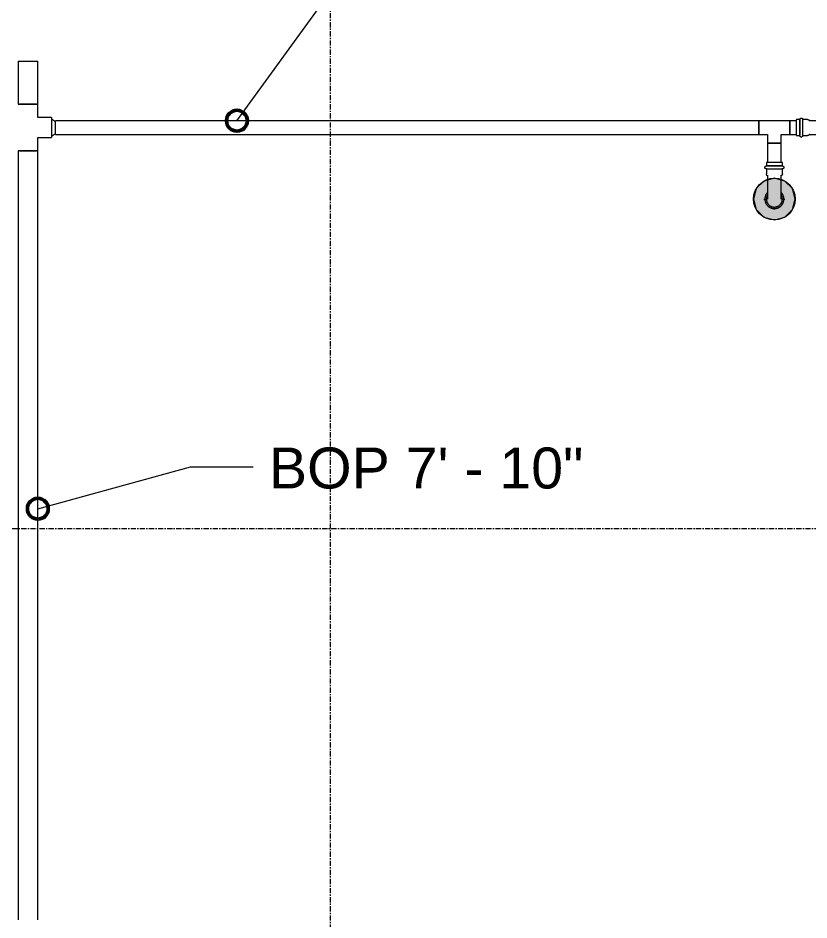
# Model space of a CAD drawing. Header units: inches. Extents: x -3679 to 241, y -496 to 1784.
# Drawn here: x -3042 to -2966.1, y 1245.4 to 1332 of the extents above; entities that cross this region are included whole.
import ezdxf

# ---------------------------------------------------------------- set-up
doc = ezdxf.new("R2010")
doc.units = ezdxf.units.IN
doc.header["$MEASUREMENT"] = 0
doc.linetypes.add('Grid Line', pattern=[0.875, 0.5, -0.125, 0.125, -0.125])
for name, color, linetype, lineweight in [('A-ANNO-NOTE', 250, 'Continuous', 9), ('G-ANNO-DIMS', 251, 'Continuous', 9), ('P-PIPE', 1, 'Continuous', 9), ('P-PIPE-CNTR', 1, 'Continuous', 9), ('S-GRID', 8, 'Continuous', 9)]:
    doc.layers.add(name, color=color, linetype=linetype, lineweight=lineweight)
doc.styles.add('Arial', font='arial.ttf', dxfattribs={"height": 3.934132})

# ---------------------------------------------------------------- blocks, each defined once
blk = doc.blocks.new('Victaulic-VicPress316-Elbow 90-45deg Style P568_P571 - Standard-V2-SECOND LEVEL')
at = {"layer": 'P-PIPE'}
for p, q in [((-3203.704, 731.097), (-3203.704, 730.203)), ((-3202.389, 730.206), (-3202.389, 731.097)), ((-3203.813, 730.051), (-3203.813, 729.6)), ((-3202.28, 729.6), (-3202.28, 730.051)), ((-3203.046, 729.6), (-3203.813, 729.6)), ((-3203.813, 729.309), (-3203.813, 728.97)), ((-3203.046, 729.309), (-3203.813, 729.309)), ((-3202.28, 729.6), (-3203.046, 729.6)), ((-3202.28, 729.309), (-3203.046, 729.309)), ((-3202.28, 728.97), (-3202.28, 729.309)), ((-3203.813, 728.97), (-3203.046, 728.97)), ((-3203.046, 728.97), (-3202.28, 728.97))]:
    blk.add_line(p, q, dxfattribs=at)
at = {"layer": 'P-PIPE', "flags": 128}
for points in [[(-3203.046, 733.402), (-3203.083, 733.401), (-3203.119, 733.399), (-3203.155, 733.395), (-3203.191, 733.39), (-3203.227, 733.384), (-3203.263, 733.376), (-3203.298, 733.366), (-3203.333, 733.356), (-3203.367, 733.344), (-3203.401, 733.33), (-3203.434, 733.315), (-3203.467, 733.299), (-3203.499, 733.281), (-3203.53, 733.263), (-3203.561, 733.243), (-3203.591, 733.222), (-3203.619, 733.199), (-3203.647, 733.176), (-3203.674, 733.151), (-3203.7, 733.125), (-3203.725, 733.099), (-3203.749, 733.071), (-3203.772, 733.043), (-3203.793, 733.013), (-3203.813, 732.983), (-3203.833, 732.952), (-3203.85, 732.92), (-3203.867, 732.887), (-3203.882, 732.854), (-3203.896, 732.82), (-3203.909, 732.786), (-3203.92, 732.751), (-3203.93, 732.716), (-3203.938, 732.681), (-3203.945, 732.645), (-3203.95, 732.609), (-3203.954, 732.573), (-3203.957, 732.536), (-3203.958, 732.5), (-3203.958, 732.463), (-3203.956, 732.427), (-3203.953, 732.391), (-3203.948, 732.354), (-3203.942, 732.318), (-3203.934, 732.283), (-3203.925, 732.247), (-3203.915, 732.212), (-3203.903, 732.178), (-3203.89, 732.144), (-3203.875, 732.11), (-3203.859, 732.078), (-3203.842, 732.045), (-3203.824, 732.014), (-3203.804, 731.983), (-3203.783, 731.953), (-3203.761, 731.924), (-3203.738, 731.896), (-3203.714, 731.869)], [(-3202.389, 731.858), (-3202.367, 731.881), (-3202.343, 731.909), (-3202.32, 731.937), (-3202.299, 731.967), (-3202.279, 731.997), (-3202.26, 732.028), (-3202.242, 732.06), (-3202.225, 732.093), (-3202.21, 732.126), (-3202.196, 732.16), (-3202.183, 732.194), (-3202.172, 732.229), (-3202.163, 732.264), (-3202.154, 732.299), (-3202.147, 732.335), (-3202.142, 732.371), (-3202.138, 732.407), (-3202.135, 732.444), (-3202.134, 732.48), (-3202.134, 732.517), (-3202.136, 732.553), (-3202.139, 732.589), (-3202.144, 732.626), (-3202.15, 732.662), (-3202.158, 732.697), (-3202.167, 732.733), (-3202.177, 732.768), (-3202.189, 732.802), (-3202.202, 732.836), (-3202.217, 732.87), (-3202.233, 732.902), (-3202.25, 732.935), (-3202.268, 732.966), (-3202.288, 732.997), (-3202.309, 733.027), (-3202.331, 733.056), (-3202.354, 733.084), (-3202.378, 733.111), (-3202.404, 733.137), (-3202.43, 733.163), (-3202.457, 733.187), (-3202.486, 733.21), (-3202.515, 733.231), (-3202.545, 733.252), (-3202.576, 733.271), (-3202.608, 733.29), (-3202.64, 733.307), (-3202.673, 733.322), (-3202.706, 733.336), (-3202.741, 733.349), (-3202.775, 733.361), (-3202.81, 733.371), (-3202.846, 733.38), (-3202.881, 733.387), (-3202.917, 733.393), (-3202.954, 733.397), (-3202.99, 733.4), (-3203.026, 733.402), (-3203.046, 733.402)], [(-3203.046, 733.257), (-3203.077, 733.256), (-3203.107, 733.254), (-3203.138, 733.251), (-3203.168, 733.247), (-3203.198, 733.241), (-3203.228, 733.235), (-3203.258, 733.227), (-3203.287, 733.218), (-3203.316, 733.207), (-3203.345, 733.196), (-3203.373, 733.183), (-3203.4, 733.17), (-3203.427, 733.155), (-3203.453, 733.139), (-3203.479, 733.123), (-3203.504, 733.105), (-3203.528, 733.086), (-3203.551, 733.066), (-3203.574, 733.046), (-3203.596, 733.024), (-3203.617, 733.002), (-3203.637, 732.978), (-3203.656, 732.954), (-3203.674, 732.93), (-3203.691, 732.904), (-3203.707, 732.878), (-3203.722, 732.851), (-3203.736, 732.824), (-3203.749, 732.796), (-3203.76, 732.768), (-3203.771, 732.739), (-3203.78, 732.71), (-3203.789, 732.68), (-3203.796, 732.65), (-3203.801, 732.62), (-3203.806, 732.59), (-3203.809, 732.559), (-3203.812, 732.529), (-3203.812, 732.498), (-3203.812, 732.468), (-3203.811, 732.437), (-3203.808, 732.406), (-3203.804, 732.376), (-3203.799, 732.346), (-3203.792, 732.316), (-3203.785, 732.286), (-3203.776, 732.257), (-3203.766, 732.228), (-3203.755, 732.199), (-3203.743, 732.171), (-3203.73, 732.143), (-3203.715, 732.116), (-3203.704, 732.096)], [(-3202.385, 732.102), (-3202.37, 732.129), (-3202.356, 732.156), (-3202.343, 732.184), (-3202.332, 732.212), (-3202.321, 732.241), (-3202.312, 732.27), (-3202.304, 732.3), (-3202.297, 732.33), (-3202.291, 732.36), (-3202.286, 732.39), (-3202.283, 732.421), (-3202.281, 732.451), (-3202.28, 732.482), (-3202.28, 732.512), (-3202.281, 732.543), (-3202.284, 732.574), (-3202.288, 732.604), (-3202.293, 732.634), (-3202.3, 732.664), (-3202.307, 732.694), (-3202.316, 732.723), (-3202.326, 732.752), (-3202.337, 732.781), (-3202.349, 732.809), (-3202.362, 732.837), (-3202.377, 732.864), (-3202.392, 732.89), (-3202.409, 732.916), (-3202.426, 732.941), (-3202.445, 732.966), (-3202.464, 732.989), (-3202.485, 733.012), (-3202.506, 733.034), (-3202.528, 733.055), (-3202.551, 733.075), (-3202.575, 733.095), (-3202.6, 733.113), (-3202.625, 733.13), (-3202.651, 733.147), (-3202.677, 733.162), (-3202.705, 733.176), (-3202.732, 733.189), (-3202.761, 733.201), (-3202.789, 733.212), (-3202.818, 733.222), (-3202.848, 733.23), (-3202.878, 733.238), (-3202.908, 733.244), (-3202.938, 733.249), (-3202.968, 733.253), (-3202.999, 733.255), (-3203.029, 733.256), (-3203.046, 733.257)], [(-3203.704, 732.49), (-3203.704, 732.489), (-3203.704, 732.486), (-3203.704, 732.48), (-3203.704, 732.472), (-3203.704, 732.462), (-3203.704, 732.45), (-3203.704, 732.436), (-3203.704, 732.419), (-3203.704, 732.401), (-3203.704, 732.38), (-3203.704, 732.357), (-3203.704, 732.333), (-3203.704, 732.306), (-3203.704, 732.277), (-3203.704, 732.247), (-3203.704, 732.214), (-3203.704, 732.18), (-3203.704, 732.144), (-3203.704, 732.107), (-3203.704, 732.068), (-3203.704, 732.027), (-3203.704, 731.985), (-3203.704, 731.941), (-3203.704, 731.896), (-3203.704, 731.85), (-3203.704, 731.802), (-3203.704, 731.754), (-3203.704, 731.704), (-3203.704, 731.653), (-3203.704, 731.602), (-3203.704, 731.549), (-3203.704, 731.496), (-3203.704, 731.443), (-3203.704, 731.388), (-3203.704, 731.334), (-3203.704, 731.279), (-3203.704, 731.223), (-3203.704, 731.168), (-3203.704, 731.112), (-3203.704, 731.097)], [(-3202.389, 731.097), (-3202.389, 731.153), (-3202.389, 731.208), (-3202.389, 731.264), (-3202.389, 731.319), (-3202.389, 731.374), (-3202.389, 731.428), (-3202.389, 731.482), (-3202.389, 731.535), (-3202.389, 731.588), (-3202.389, 731.639), (-3202.389, 731.69), (-3202.389, 731.74), (-3202.389, 731.789), (-3202.389, 731.837), (-3202.389, 731.884), (-3202.389, 731.929), (-3202.389, 731.973), (-3202.389, 732.016), (-3202.389, 732.057), (-3202.389, 732.096), (-3202.389, 732.134), (-3202.389, 732.171), (-3202.389, 732.205), (-3202.389, 732.238), (-3202.389, 732.269), (-3202.389, 732.298), (-3202.389, 732.326), (-3202.389, 732.351), (-3202.389, 732.374), (-3202.389, 732.395), (-3202.389, 732.414), (-3202.389, 732.432), (-3202.389, 732.446), (-3202.389, 732.459), (-3202.389, 732.47), (-3202.389, 732.478), (-3202.389, 732.484), (-3202.389, 732.488), (-3202.389, 732.49), (-3202.389, 732.49)], [(-3203.813, 730.051), (-3203.812, 730.062), (-3203.812, 730.073), (-3203.811, 730.084), (-3203.809, 730.094), (-3203.807, 730.105), (-3203.805, 730.116), (-3203.802, 730.126), (-3203.799, 730.137), (-3203.795, 730.147), (-3203.791, 730.157), (-3203.787, 730.167), (-3203.782, 730.177), (-3203.777, 730.186), (-3203.771, 730.196), (-3203.765, 730.205), (-3203.759, 730.214), (-3203.752, 730.222), (-3203.745, 730.231), (-3203.738, 730.239), (-3203.73, 730.246), (-3203.722, 730.254), (-3203.714, 730.261), (-3203.705, 730.268), (-3203.704, 730.269)], [(-3202.389, 730.269), (-3202.38, 730.262), (-3202.372, 730.255), (-3202.364, 730.248), (-3202.356, 730.24), (-3202.348, 730.232), (-3202.341, 730.224), (-3202.335, 730.215), (-3202.328, 730.207), (-3202.322, 730.197), (-3202.317, 730.188), (-3202.311, 730.179), (-3202.306, 730.169), (-3202.302, 730.159), (-3202.298, 730.149), (-3202.294, 730.139), (-3202.291, 730.128), (-3202.288, 730.118), (-3202.285, 730.107), (-3202.283, 730.096), (-3202.282, 730.086), (-3202.281, 730.075), (-3202.28, 730.064), (-3202.28, 730.053), (-3202.28, 730.051)], [(-3203.813, 729.309), (-3203.818, 729.309), (-3203.824, 729.309), (-3203.83, 729.31), (-3203.836, 729.31), (-3203.841, 729.311), (-3203.847, 729.313), (-3203.853, 729.314), (-3203.858, 729.316), (-3203.864, 729.318), (-3203.869, 729.32), (-3203.875, 729.322), (-3203.88, 729.325), (-3203.885, 729.328), (-3203.89, 729.331), (-3203.895, 729.334), (-3203.899, 729.337), (-3203.904, 729.341), (-3203.908, 729.345), (-3203.913, 729.349), (-3203.917, 729.353), (-3203.921, 729.357), (-3203.925, 729.361), (-3203.928, 729.366), (-3203.932, 729.371), (-3203.935, 729.375), (-3203.938, 729.38), (-3203.941, 729.385), (-3203.944, 729.391), (-3203.946, 729.396), (-3203.948, 729.401), (-3203.95, 729.407), (-3203.952, 729.412), (-3203.953, 729.418), (-3203.955, 729.424), (-3203.956, 729.429), (-3203.957, 729.435), (-3203.957, 729.441), (-3203.958, 729.447), (-3203.958, 729.452), (-3203.958, 729.458), (-3203.958, 729.464), (-3203.957, 729.47), (-3203.956, 729.476), (-3203.955, 729.481), (-3203.954, 729.487), (-3203.953, 729.493), (-3203.951, 729.498), (-3203.949, 729.504), (-3203.947, 729.509), (-3203.945, 729.515), (-3203.942, 729.52), (-3203.94, 729.525), (-3203.937, 729.53), (-3203.934, 729.535), (-3203.93, 729.54), (-3203.927, 729.544), (-3203.923, 729.549), (-3203.919, 729.553), (-3203.915, 729.557), (-3203.911, 729.561), (-3203.906, 729.565), (-3203.902, 729.569), (-3203.897, 729.572), (-3203.892, 729.576), (-3203.888, 729.579), (-3203.882, 729.582), (-3203.877, 729.584), (-3203.872, 729.587), (-3203.867, 729.589), (-3203.861, 729.591), (-3203.856, 729.593), (-3203.85, 729.595), (-3203.845, 729.596), (-3203.839, 729.597), (-3203.833, 729.598), (-3203.827, 729.599), (-3203.821, 729.599), (-3203.816, 729.599), (-3203.813, 729.6)], [(-3203.046, 729.6), (-3203.077, 729.6), (-3203.107, 729.6), (-3203.138, 729.6), (-3203.168, 729.6), (-3203.198, 729.6), (-3203.228, 729.6), (-3203.258, 729.6), (-3203.287, 729.6), (-3203.316, 729.6), (-3203.345, 729.6), (-3203.373, 729.6), (-3203.4, 729.6), (-3203.427, 729.6), (-3203.453, 729.6), (-3203.479, 729.6), (-3203.504, 729.6), (-3203.528, 729.6), (-3203.551, 729.6), (-3203.574, 729.6), (-3203.596, 729.6), (-3203.617, 729.6), (-3203.637, 729.6), (-3203.656, 729.6), (-3203.674, 729.6), (-3203.691, 729.6), (-3203.707, 729.6), (-3203.722, 729.6), (-3203.736, 729.6), (-3203.749, 729.6), (-3203.76, 729.6), (-3203.771, 729.6), (-3203.78, 729.6), (-3203.789, 729.6), (-3203.796, 729.6), (-3203.801, 729.6), (-3203.806, 729.6), (-3203.809, 729.6), (-3203.812, 729.6), (-3203.812, 729.6), (-3203.813, 729.6)], [(-3203.813, 729.6), (-3203.812, 729.6), (-3203.81, 729.6), (-3203.807, 729.6), (-3203.803, 729.6), (-3203.797, 729.6), (-3203.791, 729.6), (-3203.783, 729.6), (-3203.774, 729.6)], [(-3203.771, 729.309), (-3203.78, 729.309), (-3203.789, 729.309), (-3203.796, 729.309), (-3203.801, 729.309), (-3203.806, 729.309), (-3203.809, 729.309), (-3203.812, 729.309), (-3203.812, 729.309), (-3203.813, 729.309)], [(-3203.813, 729.309), (-3203.812, 729.309), (-3203.81, 729.309), (-3203.807, 729.309), (-3203.803, 729.309), (-3203.797, 729.309), (-3203.791, 729.309), (-3203.783, 729.309), (-3203.774, 729.309), (-3203.763, 729.309), (-3203.752, 729.309), (-3203.74, 729.309), (-3203.726, 729.309), (-3203.711, 729.309), (-3203.695, 729.309), (-3203.679, 729.309), (-3203.661, 729.309), (-3203.642, 729.309), (-3203.622, 729.309), (-3203.602, 729.309), (-3203.58, 729.309), (-3203.558, 729.309), (-3203.534, 729.309), (-3203.51, 729.309), (-3203.486, 729.309), (-3203.46, 729.309), (-3203.434, 729.309), (-3203.407, 729.309), (-3203.38, 729.309), (-3203.352, 729.309), (-3203.324, 729.309), (-3203.295, 729.309), (-3203.266, 729.309), (-3203.236, 729.309), (-3203.206, 729.309), (-3203.176, 729.309), (-3203.146, 729.309), (-3203.116, 729.309), (-3203.085, 729.309), (-3203.054, 729.309), (-3203.046, 729.309)], [(-3202.28, 729.6), (-3202.28, 729.6), (-3202.282, 729.6), (-3202.285, 729.6), (-3202.289, 729.6), (-3202.295, 729.6), (-3202.302, 729.6), (-3202.309, 729.6), (-3202.318, 729.6), (-3202.329, 729.6), (-3202.34, 729.6), (-3202.353, 729.6), (-3202.366, 729.6), (-3202.381, 729.6), (-3202.397, 729.6), (-3202.413, 729.6), (-3202.431, 729.6), (-3202.45, 729.6), (-3202.47, 729.6), (-3202.49, 729.6), (-3202.512, 729.6), (-3202.534, 729.6), (-3202.558, 729.6), (-3202.582, 729.6), (-3202.606, 729.6), (-3202.632, 729.6), (-3202.658, 729.6), (-3202.685, 729.6), (-3202.712, 729.6), (-3202.74, 729.6), (-3202.768, 729.6), (-3202.797, 729.6), (-3202.826, 729.6), (-3202.856, 729.6), (-3202.886, 729.6), (-3202.916, 729.6), (-3202.946, 729.6), (-3202.977, 729.6), (-3203.007, 729.6), (-3203.038, 729.6), (-3203.046, 729.6)], [(-3203.046, 729.309), (-3203.015, 729.309), (-3202.985, 729.309), (-3202.954, 729.309), (-3202.924, 729.309), (-3202.894, 729.309), (-3202.864, 729.309), (-3202.834, 729.309), (-3202.805, 729.309), (-3202.776, 729.309), (-3202.748, 729.309), (-3202.72, 729.309), (-3202.692, 729.309), (-3202.665, 729.309), (-3202.639, 729.309), (-3202.613, 729.309), (-3202.588, 729.309), (-3202.564, 729.309), (-3202.541, 729.309), (-3202.518, 729.309), (-3202.496, 729.309), (-3202.475, 729.309), (-3202.455, 729.309), (-3202.436, 729.309), (-3202.418, 729.309), (-3202.401, 729.309), (-3202.385, 729.309), (-3202.37, 729.309), (-3202.356, 729.309), (-3202.343, 729.309), (-3202.332, 729.309), (-3202.321, 729.309), (-3202.312, 729.309), (-3202.304, 729.309), (-3202.297, 729.309), (-3202.291, 729.309), (-3202.286, 729.309), (-3202.283, 729.309), (-3202.281, 729.309), (-3202.28, 729.309), (-3202.28, 729.309)], [(-3202.321, 729.6), (-3202.312, 729.6), (-3202.304, 729.6), (-3202.297, 729.6), (-3202.291, 729.6), (-3202.286, 729.6), (-3202.283, 729.6), (-3202.281, 729.6), (-3202.28, 729.6), (-3202.28, 729.6)], [(-3202.28, 729.309), (-3202.28, 729.309), (-3202.282, 729.309), (-3202.285, 729.309), (-3202.289, 729.309), (-3202.295, 729.309), (-3202.302, 729.309), (-3202.309, 729.309), (-3202.318, 729.309)], [(-3202.28, 729.6), (-3202.274, 729.599), (-3202.268, 729.599), (-3202.262, 729.598), (-3202.256, 729.598), (-3202.251, 729.597), (-3202.245, 729.595), (-3202.239, 729.594), (-3202.234, 729.592), (-3202.228, 729.59), (-3202.223, 729.588), (-3202.218, 729.586), (-3202.212, 729.583), (-3202.207, 729.58), (-3202.202, 729.577), (-3202.197, 729.574), (-3202.193, 729.571), (-3202.188, 729.567), (-3202.184, 729.563), (-3202.179, 729.559), (-3202.175, 729.555), (-3202.171, 729.551), (-3202.167, 729.547), (-3202.164, 729.542), (-3202.16, 729.537), (-3202.157, 729.533), (-3202.154, 729.528), (-3202.151, 729.523), (-3202.149, 729.517), (-3202.146, 729.512), (-3202.144, 729.507), (-3202.142, 729.501), (-3202.14, 729.496), (-3202.139, 729.49), (-3202.137, 729.484), (-3202.136, 729.479), (-3202.135, 729.473), (-3202.135, 729.467), (-3202.134, 729.461), (-3202.134, 729.456), (-3202.134, 729.45), (-3202.134, 729.444), (-3202.135, 729.438), (-3202.136, 729.432), (-3202.137, 729.427), (-3202.138, 729.421), (-3202.139, 729.415), (-3202.141, 729.41), (-3202.143, 729.404), (-3202.145, 729.399), (-3202.147, 729.393), (-3202.15, 729.388), (-3202.152, 729.383), (-3202.155, 729.378), (-3202.159, 729.373), (-3202.162, 729.368), (-3202.165, 729.364), (-3202.169, 729.359), (-3202.173, 729.355), (-3202.177, 729.351), (-3202.181, 729.347), (-3202.186, 729.343), (-3202.19, 729.339), (-3202.195, 729.336), (-3202.2, 729.332), (-3202.205, 729.329), (-3202.21, 729.326), (-3202.215, 729.324), (-3202.22, 729.321), (-3202.225, 729.319), (-3202.231, 729.317), (-3202.236, 729.315), (-3202.242, 729.313), (-3202.248, 729.312), (-3202.253, 729.311), (-3202.259, 729.31), (-3202.265, 729.309), (-3202.271, 729.309), (-3202.276, 729.309), (-3202.28, 729.309)]]:
    blk.add_lwpolyline(points, dxfattribs=at)
blk = doc.blocks.new('Victaulic-VicPress316-Elbow 90-45deg Style P568_P571 - Standard-V16-SECOND LEVEL')
at = {"layer": 'P-PIPE'}
for p, q in [((-2966.934, 1322.266), (-2967.272, 1322.266)), ((-2967.272, 1322.256), (-2967.272, 1320.827)), ((-2966.934, 1320.827), (-2966.934, 1322.256)), ((-2966.191, 1322.266), (-2966.643, 1322.266)), ((-2966.643, 1320.827), (-2966.643, 1322.256)), ((-2965.145, 1322.157), (-2966.025, 1322.157)), ((-2967.272, 1320.827), (-2967.272, 1320.765)), ((-2967.272, 1320.734), (-2966.934, 1320.734)), ((-2966.934, 1320.765), (-2966.934, 1320.827)), ((-2966.643, 1320.765), (-2966.643, 1320.827)), ((-2966.643, 1320.734), (-2966.191, 1320.734)), ((-2966.03, 1320.842), (-2965.145, 1320.842)), ((-2964.41, 1320.276), (-2964.41, 1319.622)), ((-2963.095, 1319.622), (-2963.095, 1320.276)), ((-2964.519, 1319.358), (-2964.519, 1319.105)), ((-2964.519, 1318.705), (-2964.519, 1318.408)), ((-2962.986, 1319.118), (-2962.986, 1319.358)), ((-2962.986, 1318.408), (-2962.986, 1318.705))]:
    blk.add_line(p, q, dxfattribs=at)
at = {"layer": 'P-PIPE', "flags": 128}
for points in [[(-2966.934, 1322.266), (-2966.933, 1322.272), (-2966.933, 1322.278), (-2966.933, 1322.284), (-2966.932, 1322.29), (-2966.931, 1322.295), (-2966.929, 1322.301), (-2966.928, 1322.307), (-2966.926, 1322.312), (-2966.924, 1322.318), (-2966.922, 1322.323), (-2966.92, 1322.328), (-2966.917, 1322.334), (-2966.914, 1322.339), (-2966.911, 1322.344), (-2966.908, 1322.349), (-2966.905, 1322.353), (-2966.901, 1322.358), (-2966.897, 1322.362), (-2966.894, 1322.367), (-2966.889, 1322.371), (-2966.885, 1322.375), (-2966.881, 1322.379), (-2966.876, 1322.382), (-2966.872, 1322.386), (-2966.867, 1322.389), (-2966.862, 1322.392), (-2966.857, 1322.395), (-2966.851, 1322.397), (-2966.846, 1322.4), (-2966.841, 1322.402), (-2966.835, 1322.404), (-2966.83, 1322.406), (-2966.824, 1322.407), (-2966.819, 1322.409), (-2966.813, 1322.41), (-2966.807, 1322.411), (-2966.801, 1322.411), (-2966.795, 1322.412), (-2966.79, 1322.412), (-2966.784, 1322.412), (-2966.778, 1322.412), (-2966.772, 1322.411), (-2966.766, 1322.41), (-2966.761, 1322.409), (-2966.755, 1322.408), (-2966.749, 1322.407), (-2966.744, 1322.405), (-2966.738, 1322.403), (-2966.733, 1322.401), (-2966.728, 1322.399), (-2966.722, 1322.396), (-2966.717, 1322.394), (-2966.712, 1322.391), (-2966.707, 1322.387), (-2966.702, 1322.384), (-2966.698, 1322.381), (-2966.693, 1322.377), (-2966.689, 1322.373), (-2966.685, 1322.369), (-2966.681, 1322.365), (-2966.677, 1322.36), (-2966.673, 1322.356), (-2966.67, 1322.351), (-2966.666, 1322.346), (-2966.663, 1322.342), (-2966.66, 1322.336), (-2966.658, 1322.331), (-2966.655, 1322.326), (-2966.653, 1322.321), (-2966.651, 1322.315), (-2966.649, 1322.31), (-2966.648, 1322.304), (-2966.646, 1322.298), (-2966.645, 1322.293), (-2966.644, 1322.287), (-2966.643, 1322.281), (-2966.643, 1322.275), (-2966.643, 1322.27), (-2966.643, 1322.266)], [(-2966.934, 1322.233), (-2966.934, 1322.241), (-2966.934, 1322.248), (-2966.934, 1322.254), (-2966.934, 1322.259), (-2966.934, 1322.263), (-2966.934, 1322.265), (-2966.934, 1322.266), (-2966.934, 1322.266)], [(-2966.934, 1322.266), (-2966.934, 1322.266), (-2966.934, 1322.264), (-2966.934, 1322.261), (-2966.934, 1322.257), (-2966.934, 1322.251), (-2966.934, 1322.245), (-2966.934, 1322.237), (-2966.934, 1322.228), (-2966.934, 1322.217), (-2966.934, 1322.206), (-2966.934, 1322.193), (-2966.934, 1322.18), (-2966.934, 1322.165), (-2966.934, 1322.149), (-2966.934, 1322.133), (-2966.934, 1322.115), (-2966.934, 1322.096), (-2966.934, 1322.076), (-2966.934, 1322.056), (-2966.934, 1322.034), (-2966.934, 1322.012), (-2966.934, 1321.988), (-2966.934, 1321.964), (-2966.934, 1321.94), (-2966.934, 1321.914), (-2966.934, 1321.888), (-2966.934, 1321.861), (-2966.934, 1321.834), (-2966.934, 1321.806), (-2966.934, 1321.778), (-2966.934, 1321.749), (-2966.934, 1321.72), (-2966.934, 1321.69), (-2966.934, 1321.66), (-2966.934, 1321.63), (-2966.934, 1321.6), (-2966.934, 1321.569), (-2966.934, 1321.539), (-2966.934, 1321.508), (-2966.934, 1321.478), (-2966.934, 1321.447), (-2966.934, 1321.416), (-2966.934, 1321.386), (-2966.934, 1321.356), (-2966.934, 1321.326), (-2966.934, 1321.296), (-2966.934, 1321.267), (-2966.934, 1321.238), (-2966.934, 1321.209), (-2966.934, 1321.181), (-2966.934, 1321.153), (-2966.934, 1321.126), (-2966.934, 1321.1), (-2966.934, 1321.074), (-2966.934, 1321.049), (-2966.934, 1321.024), (-2966.934, 1321.001), (-2966.934, 1320.978), (-2966.934, 1320.956), (-2966.934, 1320.935), (-2966.934, 1320.915), (-2966.934, 1320.895), (-2966.934, 1320.877), (-2966.934, 1320.86), (-2966.934, 1320.843), (-2966.934, 1320.828), (-2966.934, 1320.827)], [(-2966.643, 1320.827), (-2966.643, 1320.842), (-2966.643, 1320.858), (-2966.643, 1320.875), (-2966.643, 1320.894), (-2966.643, 1320.913), (-2966.643, 1320.933), (-2966.643, 1320.954), (-2966.643, 1320.976), (-2966.643, 1320.999), (-2966.643, 1321.022), (-2966.643, 1321.047), (-2966.643, 1321.072), (-2966.643, 1321.098), (-2966.643, 1321.124), (-2966.643, 1321.151), (-2966.643, 1321.179), (-2966.643, 1321.207), (-2966.643, 1321.235), (-2966.643, 1321.264), (-2966.643, 1321.294), (-2966.643, 1321.323), (-2966.643, 1321.353), (-2966.643, 1321.384), (-2966.643, 1321.414), (-2966.643, 1321.444), (-2966.643, 1321.475), (-2966.643, 1321.506), (-2966.643, 1321.536), (-2966.643, 1321.567), (-2966.643, 1321.597), (-2966.643, 1321.628), (-2966.643, 1321.658), (-2966.643, 1321.688), (-2966.643, 1321.717), (-2966.643, 1321.747), (-2966.643, 1321.775), (-2966.643, 1321.804), (-2966.643, 1321.832), (-2966.643, 1321.859), (-2966.643, 1321.886), (-2966.643, 1321.912), (-2966.643, 1321.937), (-2966.643, 1321.962), (-2966.643, 1321.986), (-2966.643, 1322.01), (-2966.643, 1322.032), (-2966.643, 1322.054), (-2966.643, 1322.075), (-2966.643, 1322.094), (-2966.643, 1322.113), (-2966.643, 1322.131), (-2966.643, 1322.148), (-2966.643, 1322.164), (-2966.643, 1322.179), (-2966.643, 1322.192), (-2966.643, 1322.205), (-2966.643, 1322.216), (-2966.643, 1322.227), (-2966.643, 1322.236), (-2966.643, 1322.244), (-2966.643, 1322.251), (-2966.643, 1322.256), (-2966.643, 1322.261), (-2966.643, 1322.264), (-2966.643, 1322.266), (-2966.643, 1322.266)], [(-2966.643, 1322.266), (-2966.643, 1322.266), (-2966.643, 1322.264), (-2966.643, 1322.261), (-2966.643, 1322.257), (-2966.643, 1322.251), (-2966.643, 1322.245), (-2966.643, 1322.237)], [(-2966.191, 1322.266), (-2966.18, 1322.266), (-2966.169, 1322.266), (-2966.158, 1322.265), (-2966.148, 1322.263), (-2966.137, 1322.261), (-2966.126, 1322.259), (-2966.116, 1322.256), (-2966.105, 1322.253), (-2966.095, 1322.249), (-2966.085, 1322.245), (-2966.075, 1322.241), (-2966.065, 1322.236), (-2966.056, 1322.23), (-2966.046, 1322.225), (-2966.037, 1322.219), (-2966.028, 1322.213), (-2966.02, 1322.206), (-2966.011, 1322.199), (-2966.003, 1322.192), (-2965.996, 1322.184), (-2965.988, 1322.176), (-2965.981, 1322.168), (-2965.974, 1322.159), (-2965.973, 1322.157)], [(-2963.095, 1320.276), (-2963.096, 1320.355), (-2963.102, 1320.434), (-2963.111, 1320.512), (-2963.123, 1320.59), (-2963.139, 1320.667), (-2963.159, 1320.744), (-2963.181, 1320.819), (-2963.208, 1320.893), (-2963.237, 1320.966), (-2963.27, 1321.038), (-2963.305, 1321.108), (-2963.344, 1321.177), (-2963.385, 1321.243), (-2963.43, 1321.308), (-2963.477, 1321.371), (-2963.526, 1321.432), (-2963.578, 1321.491), (-2963.633, 1321.548), (-2963.689, 1321.602), (-2963.748, 1321.654), (-2963.809, 1321.704), (-2963.871, 1321.751), (-2963.936, 1321.796), (-2964.002, 1321.839), (-2964.069, 1321.879), (-2964.139, 1321.916), (-2964.209, 1321.951), (-2964.281, 1321.983), (-2964.354, 1322.012), (-2964.428, 1322.039), (-2964.503, 1322.063), (-2964.578, 1322.085), (-2964.655, 1322.103), (-2964.732, 1322.119), (-2964.81, 1322.132), (-2964.888, 1322.143), (-2964.966, 1322.15), (-2965.045, 1322.155), (-2965.124, 1322.157), (-2965.145, 1322.157)], [(-2966.934, 1320.827), (-2966.934, 1320.813), (-2966.934, 1320.8), (-2966.934, 1320.788), (-2966.934, 1320.777), (-2966.934, 1320.767), (-2966.934, 1320.759), (-2966.934, 1320.752), (-2966.934, 1320.746), (-2966.934, 1320.741), (-2966.934, 1320.737), (-2966.934, 1320.735), (-2966.934, 1320.734), (-2966.934, 1320.734)], [(-2966.934, 1320.734), (-2966.934, 1320.734), (-2966.934, 1320.736), (-2966.934, 1320.739), (-2966.934, 1320.743), (-2966.934, 1320.749), (-2966.934, 1320.755), (-2966.934, 1320.763), (-2966.934, 1320.772), (-2966.934, 1320.783), (-2966.934, 1320.794)], [(-2966.643, 1320.734), (-2966.643, 1320.728), (-2966.643, 1320.722), (-2966.644, 1320.716), (-2966.644, 1320.71), (-2966.645, 1320.705), (-2966.647, 1320.699), (-2966.648, 1320.693), (-2966.65, 1320.688), (-2966.652, 1320.682), (-2966.654, 1320.677), (-2966.656, 1320.672), (-2966.659, 1320.666), (-2966.662, 1320.661), (-2966.665, 1320.656), (-2966.668, 1320.651), (-2966.671, 1320.647), (-2966.675, 1320.642), (-2966.679, 1320.638), (-2966.683, 1320.633), (-2966.687, 1320.629), (-2966.691, 1320.625), (-2966.695, 1320.621), (-2966.7, 1320.618), (-2966.705, 1320.614), (-2966.709, 1320.611), (-2966.714, 1320.608), (-2966.719, 1320.605), (-2966.725, 1320.603), (-2966.73, 1320.6), (-2966.735, 1320.598), (-2966.741, 1320.596), (-2966.746, 1320.594), (-2966.752, 1320.593), (-2966.758, 1320.591), (-2966.763, 1320.59), (-2966.769, 1320.589), (-2966.775, 1320.589), (-2966.781, 1320.588), (-2966.786, 1320.588), (-2966.792, 1320.588), (-2966.798, 1320.588), (-2966.804, 1320.589), (-2966.81, 1320.59), (-2966.815, 1320.591), (-2966.821, 1320.592), (-2966.827, 1320.593), (-2966.832, 1320.595), (-2966.838, 1320.597), (-2966.843, 1320.599), (-2966.849, 1320.601), (-2966.854, 1320.604), (-2966.859, 1320.606), (-2966.864, 1320.609), (-2966.869, 1320.613), (-2966.874, 1320.616), (-2966.878, 1320.619), (-2966.883, 1320.623), (-2966.887, 1320.627), (-2966.891, 1320.631), (-2966.895, 1320.635), (-2966.899, 1320.64), (-2966.903, 1320.644), (-2966.906, 1320.649), (-2966.91, 1320.654), (-2966.913, 1320.658), (-2966.916, 1320.664), (-2966.918, 1320.669), (-2966.921, 1320.674), (-2966.923, 1320.679), (-2966.925, 1320.685), (-2966.927, 1320.69), (-2966.929, 1320.696), (-2966.93, 1320.702), (-2966.931, 1320.707), (-2966.932, 1320.713), (-2966.933, 1320.719), (-2966.933, 1320.725), (-2966.934, 1320.73), (-2966.934, 1320.734)], [(-2966.643, 1320.734), (-2966.643, 1320.734), (-2966.643, 1320.736), (-2966.643, 1320.739), (-2966.643, 1320.743), (-2966.643, 1320.749), (-2966.643, 1320.755), (-2966.643, 1320.763), (-2966.643, 1320.772), (-2966.643, 1320.783), (-2966.643, 1320.794), (-2966.643, 1320.807), (-2966.643, 1320.82), (-2966.643, 1320.827)], [(-2966.643, 1320.784), (-2966.643, 1320.773), (-2966.643, 1320.764), (-2966.643, 1320.756), (-2966.643, 1320.749), (-2966.643, 1320.744), (-2966.643, 1320.739), (-2966.643, 1320.736), (-2966.643, 1320.734), (-2966.643, 1320.734)], [(-2965.973, 1320.842), (-2965.98, 1320.834), (-2965.987, 1320.826), (-2965.994, 1320.818), (-2966.002, 1320.81), (-2966.01, 1320.802), (-2966.018, 1320.795), (-2966.027, 1320.789), (-2966.036, 1320.782), (-2966.045, 1320.776), (-2966.054, 1320.771), (-2966.063, 1320.765), (-2966.073, 1320.76), (-2966.083, 1320.756), (-2966.093, 1320.752), (-2966.103, 1320.748), (-2966.114, 1320.745), (-2966.124, 1320.742), (-2966.135, 1320.739), (-2966.146, 1320.737), (-2966.156, 1320.736), (-2966.167, 1320.735), (-2966.178, 1320.734), (-2966.189, 1320.734), (-2966.191, 1320.734)], [(-2965.145, 1320.842), (-2965.112, 1320.842), (-2965.08, 1320.84), (-2965.048, 1320.837), (-2965.015, 1320.833), (-2964.984, 1320.828), (-2964.952, 1320.822), (-2964.921, 1320.815), (-2964.891, 1320.807), (-2964.861, 1320.797), (-2964.832, 1320.787), (-2964.803, 1320.776), (-2964.775, 1320.764), (-2964.748, 1320.751), (-2964.722, 1320.737), (-2964.697, 1320.723), (-2964.673, 1320.708), (-2964.65, 1320.692), (-2964.628, 1320.675), (-2964.607, 1320.659), (-2964.587, 1320.641), (-2964.568, 1320.623), (-2964.55, 1320.605), (-2964.534, 1320.587), (-2964.518, 1320.568), (-2964.504, 1320.549), (-2964.49, 1320.53), (-2964.478, 1320.511), (-2964.467, 1320.492), (-2964.457, 1320.473), (-2964.448, 1320.454), (-2964.44, 1320.434), (-2964.433, 1320.415), (-2964.427, 1320.396), (-2964.422, 1320.377), (-2964.418, 1320.358), (-2964.414, 1320.339), (-2964.412, 1320.32), (-2964.41, 1320.3), (-2964.41, 1320.281), (-2964.41, 1320.276)], [(-2964.519, 1319.358), (-2964.517, 1319.39), (-2964.513, 1319.421), (-2964.507, 1319.452), (-2964.498, 1319.482), (-2964.487, 1319.511), (-2964.474, 1319.538), (-2964.46, 1319.563), (-2964.445, 1319.587), (-2964.428, 1319.609), (-2964.411, 1319.63), (-2964.393, 1319.649), (-2964.375, 1319.667), (-2964.355, 1319.684), (-2964.336, 1319.7), (-2964.316, 1319.714), (-2964.295, 1319.728), (-2964.275, 1319.741), (-2964.254, 1319.752), (-2964.233, 1319.764), (-2964.211, 1319.774), (-2964.205, 1319.777)], [(-2962.986, 1319.358), (-2962.987, 1319.39), (-2962.991, 1319.421), (-2962.997, 1319.452), (-2963.006, 1319.482), (-2963.017, 1319.511), (-2963.03, 1319.538), (-2963.044, 1319.563), (-2963.059, 1319.587), (-2963.076, 1319.609), (-2963.093, 1319.63), (-2963.111, 1319.649), (-2963.13, 1319.667), (-2963.149, 1319.684), (-2963.168, 1319.7), (-2963.188, 1319.714), (-2963.209, 1319.728), (-2963.229, 1319.741), (-2963.25, 1319.752), (-2963.272, 1319.764), (-2963.293, 1319.774), (-2963.299, 1319.777)], [(-2962.84, 1318.833), (-2962.841, 1318.86), (-2962.845, 1318.886), (-2962.85, 1318.913), (-2962.858, 1318.938), (-2962.867, 1318.963), (-2962.878, 1318.986), (-2962.891, 1319.009), (-2962.905, 1319.031), (-2962.92, 1319.052), (-2962.937, 1319.072), (-2962.955, 1319.091), (-2962.974, 1319.109), (-2962.994, 1319.127), (-2963.014, 1319.143), (-2963.036, 1319.159), (-2963.059, 1319.174), (-2963.082, 1319.189), (-2963.106, 1319.202), (-2963.131, 1319.215), (-2963.157, 1319.228), (-2963.183, 1319.24), (-2963.21, 1319.251), (-2963.238, 1319.261), (-2963.266, 1319.271), (-2963.295, 1319.28), (-2963.325, 1319.289), (-2963.355, 1319.297), (-2963.385, 1319.305), (-2963.416, 1319.311), (-2963.448, 1319.318), (-2963.48, 1319.323), (-2963.512, 1319.328), (-2963.544, 1319.332), (-2963.577, 1319.336), (-2963.61, 1319.339), (-2963.643, 1319.341), (-2963.676, 1319.343), (-2963.71, 1319.344), (-2963.743, 1319.345), (-2963.776, 1319.345), (-2963.81, 1319.344), (-2963.843, 1319.343), (-2963.876, 1319.34), (-2963.909, 1319.338), (-2963.942, 1319.334), (-2963.975, 1319.33), (-2964.007, 1319.326), (-2964.039, 1319.321), (-2964.071, 1319.315), (-2964.102, 1319.308), (-2964.133, 1319.301), (-2964.163, 1319.294), (-2964.193, 1319.285), (-2964.222, 1319.276), (-2964.251, 1319.267), (-2964.279, 1319.256), (-2964.306, 1319.246), (-2964.333, 1319.234), (-2964.359, 1319.222), (-2964.385, 1319.21), (-2964.409, 1319.196), (-2964.433, 1319.182), (-2964.456, 1319.167), (-2964.478, 1319.152), (-2964.499, 1319.136), (-2964.52, 1319.119), (-2964.539, 1319.101), (-2964.558, 1319.083), (-2964.575, 1319.063), (-2964.591, 1319.043), (-2964.606, 1319.021), (-2964.619, 1318.999), (-2964.631, 1318.976), (-2964.642, 1318.951), (-2964.65, 1318.926), (-2964.657, 1318.901), (-2964.661, 1318.874), (-2964.664, 1318.848), (-2964.664, 1318.833)], [(-2964.52, 1318.547), (-2964.539, 1318.565), (-2964.558, 1318.584), (-2964.575, 1318.603), (-2964.591, 1318.624), (-2964.606, 1318.645), (-2964.619, 1318.667), (-2964.631, 1318.691), (-2964.642, 1318.715), (-2964.65, 1318.74), (-2964.657, 1318.766), (-2964.661, 1318.792), (-2964.664, 1318.819), (-2964.664, 1318.833)], [(-2962.84, 1318.833), (-2962.841, 1318.806), (-2962.845, 1318.78), (-2962.85, 1318.754), (-2962.858, 1318.728), (-2962.867, 1318.704), (-2962.878, 1318.68), (-2962.891, 1318.657), (-2962.905, 1318.635), (-2962.92, 1318.614), (-2962.937, 1318.594), (-2962.955, 1318.575), (-2962.974, 1318.557)]]:
    blk.add_lwpolyline(points, dxfattribs=at)
at = {"layer": 'P-PIPE'}
for centre, major_axis, start_param, end_param in [((-2963.752, 1319.549), (0.658, 0), 2.330035, 2.356194), ((-2963.752, 1319.549), (0.658, 0), 0.785398, 0.811557), ((-2963.752, 1318.705), (0.766, 0), 0, 3.141593), ((-2963.752, 1318.408), (0.767, 0), 0, 3.141593), ((-2963.752, 1318.961), (0.766, 0), 0.785398, 1.570796), ((-2963.752, 1318.408), (0.767, 0), 3.141593, 3.522917), ((-2963.752, 1318.408), (0.766, 0), 5.901861, 6.283185)]:
    blk.add_ellipse(centre, major_axis=major_axis, ratio=0.477881, start_param=start_param, end_param=end_param, dxfattribs=at)

msp = doc.modelspace()

# ---------------------------------------------------------------- hatches: boundary and pattern name
at = {"layer": 'A-ANNO-NOTE'}
h = msp.add_hatch(color=256, dxfattribs=at)
edge = h.paths.add_edge_path(flags=0)
edge.add_arc((-2969.373, 1314.633), 2, 0, 360)
msp.add_hatch(color=256, dxfattribs=at).paths.add_polyline_path([(-2969.373, 1312.633), (-2968.373, 1312.901), (-2967.641, 1313.633), (-2967.373, 1314.633), (-2967.641, 1315.633), (-2968.373, 1316.365), (-2969.373, 1316.633), (-2970.373, 1316.365), (-2971.105, 1315.633), (-2971.373, 1314.633), (-2971.105, 1313.633), (-2970.373, 1312.901)], flags=0)

# ---------------------------------------------------------------- linework, layer by layer
for p, q in [((-2970.373, 1316.365), (-2971.105, 1315.633)), ((-2969.373, 1316.633), (-2970.373, 1316.365)), ((-2968.373, 1316.365), (-2969.373, 1316.633)), ((-2967.641, 1315.633), (-2968.373, 1316.365)), ((-2971.105, 1315.633), (-2971.373, 1314.633)), ((-2967.373, 1314.633), (-2967.641, 1315.633)), ((-2971.373, 1314.633), (-2971.105, 1313.633)), ((-2967.641, 1313.633), (-2967.373, 1314.633)), ((-2971.105, 1313.633), (-2970.373, 1312.901)), ((-2968.373, 1312.901), (-2967.641, 1313.633)), ((-2970.373, 1312.901), (-2969.373, 1312.633)), ((-2969.373, 1312.633), (-2968.373, 1312.901))]:
    msp.add_line(p, q, dxfattribs=at)
msp.add_circle((-2969.373, 1314.633), 2, dxfattribs=at)
at = {"layer": 'G-ANNO-DIMS'}
for p, q in [((-3020.948, 1322.157), (-3003.173, 1346.638)), ((-3040.051, 1284.908), (-3025.389, 1288.913)), ((-3025.389, 1288.913), (-3019.381, 1288.913))]:
    msp.add_line(p, q, dxfattribs=at)
at = {"layer": 'G-ANNO-DIMS', "lineweight": 50}
for centre in [(-3020.948, 1322.157), (-3040.051, 1284.908)]:
    msp.add_circle(centre, 1, dxfattribs=at)
at = {"layer": 'P-PIPE'}
for p, q in [((-3041.951, 1327.877), (-3041.951, 1323.744)), ((-3041.951, 1327.877), (-3040.051, 1327.877)), ((-3040.051, 1323.744), (-3040.051, 1327.877)), ((-3041.952, 1323.744), (-3040.05, 1323.744)), ((-3041.673, 1323.744), (-3041.824, 1323.744)), ((-3041.476, 1323.744), (-3041.673, 1323.744)), ((-3041.247, 1323.744), (-3041.476, 1323.744)), ((-3040.755, 1323.744), (-3041.247, 1323.744)), ((-3040.526, 1323.744), (-3040.755, 1323.744)), ((-3040.329, 1323.744), (-3040.526, 1323.744)), ((-3040.178, 1323.744), (-3040.329, 1323.744)), ((-3040.05, 1322.451), (-3040.05, 1323.744)), ((-3038.757, 1322.451), (-3040.05, 1322.451)), ((-3038.757, 1322.451), (-3038.757, 1320.549)), ((-3038.351, 1322.062), (-3038.757, 1322.312)), ((-2970.869, 1322.157), (-3038.351, 1322.157)), ((-3038.351, 1320.842), (-3038.351, 1322.157)), ((-2967.877, 1322.157), (-2970.869, 1322.157)), ((-2970.869, 1322.135), (-2970.869, 1322.157)), ((-2970.869, 1322.157), (-2970.869, 1320.842)), ((-2970.869, 1322.069), (-2970.869, 1322.135)), ((-2970.869, 1321.965), (-2970.869, 1322.069)), ((-2970.869, 1321.829), (-2970.869, 1321.965)), ((-2970.869, 1321.67), (-2970.869, 1321.829)), ((-2970.869, 1321.33), (-2970.869, 1321.67)), ((-2970.869, 1321.171), (-2970.869, 1321.33)), ((-2967.877, 1322.157), (-2967.877, 1322.135)), ((-2967.272, 1322.157), (-2967.877, 1322.157)), ((-2967.877, 1320.842), (-2967.877, 1322.157)), ((-2967.877, 1322.135), (-2967.877, 1322.069)), ((-2967.877, 1322.069), (-2967.877, 1321.965)), ((-2967.877, 1321.965), (-2967.877, 1321.829)), ((-2967.877, 1321.829), (-2967.877, 1321.67)), ((-2967.877, 1321.67), (-2967.877, 1321.33)), ((-2967.877, 1321.33), (-2967.877, 1321.171)), ((-3040.05, 1319.256), (-3040.05, 1320.549)), ((-3040.05, 1320.549), (-3038.757, 1320.549)), ((-3038.757, 1320.688), (-3038.351, 1320.938)), ((-3038.351, 1320.842), (-2970.869, 1320.842)), ((-2970.869, 1321.035), (-2970.869, 1321.171)), ((-2970.869, 1320.931), (-2970.869, 1321.035)), ((-2970.869, 1320.865), (-2970.869, 1320.931)), ((-2970.869, 1320.843), (-2970.869, 1320.865)), ((-2970.869, 1320.843), (-2970.031, 1320.843)), ((-2970.031, 1320.843), (-2970.031, 1320.004)), ((-2968.716, 1320.843), (-2967.877, 1320.843)), ((-2968.716, 1320.004), (-2968.716, 1320.843)), ((-2967.877, 1321.171), (-2967.877, 1321.035)), ((-2967.877, 1321.035), (-2967.877, 1320.931)), ((-2967.877, 1320.931), (-2967.877, 1320.865)), ((-2967.877, 1320.865), (-2967.877, 1320.843)), ((-2967.877, 1320.842), (-2967.272, 1320.842)), ((-2970.031, 1320.004), (-2970.031, 1318.153)), ((-2970.031, 1320.004), (-2968.716, 1320.004)), ((-2970.008, 1320.004), (-2970.031, 1320.004)), ((-2969.943, 1320.004), (-2970.008, 1320.004)), ((-2969.838, 1320.004), (-2969.943, 1320.004)), ((-2969.702, 1320.004), (-2969.838, 1320.004)), ((-2969.543, 1320.004), (-2969.702, 1320.004)), ((-2969.203, 1320.004), (-2969.543, 1320.004)), ((-2969.044, 1320.004), (-2969.203, 1320.004)), ((-2968.908, 1320.004), (-2969.044, 1320.004)), ((-2968.804, 1320.004), (-2968.908, 1320.004)), ((-2968.738, 1320.004), (-2968.804, 1320.004)), ((-2968.716, 1320.004), (-2968.738, 1320.004)), ((-2968.716, 1318.153), (-2968.716, 1320.004)), ((-3040.05, 1319.256), (-3041.952, 1319.256)), ((-3041.951, 1319.256), (-3041.951, 1245.427)), ((-3041.824, 1319.256), (-3041.673, 1319.256)), ((-3041.673, 1319.256), (-3041.476, 1319.256)), ((-3041.476, 1319.256), (-3041.247, 1319.256)), ((-3041.247, 1319.256), (-3040.755, 1319.256)), ((-3040.755, 1319.256), (-3040.526, 1319.256)), ((-3040.526, 1319.256), (-3040.329, 1319.256)), ((-3040.329, 1319.256), (-3040.178, 1319.256)), ((-3040.051, 1245.427), (-3040.051, 1319.256))]:
    msp.add_line(p, q, dxfattribs=at)
at = {"layer": 'P-PIPE-CNTR'}
for p, q in [((-2970.373, 1314.633), (-2970.109, 1314.633)), ((-2968.637, 1314.633), (-2968.373, 1314.633)), ((-2969.373, 1313.633), (-2969.373, 1313.895))]:
    msp.add_line(p, q, dxfattribs=at)
at = {"layer": 'S-GRID', "linetype": 'Grid Line'}
for p, q in [((-3012, 1771.743), (-3012, -484.257)), ((-3666.394, 1283), (228, 1283))]:
    msp.add_line(p, q, dxfattribs=at)

# ---------------------------------------------------------------- block references
at = {"layer": 'P-PIPE'}
msp.add_blockref('Victaulic-VicPress316-Elbow 90-45deg Style P568_P571 - Standard-V16-SECOND LEVEL', (0, 0), dxfattribs=at)
at = {"layer": 'P-PIPE', "rotation": 180}
msp.add_blockref('Victaulic-VicPress316-Elbow 90-45deg Style P568_P571 - Standard-V2-SECOND LEVEL', (-6172.419, 2047.123), dxfattribs=at)

# ---------------------------------------------------------------- texts
at = {"layer": 'G-ANNO-DIMS', "insert": (-3017.881, 1290.783), "char_height": 3.93413, "width": 35.952, "attachment_point": 1, "line_spacing_factor": 0.938532, "style": 'Arial'}
msp.add_mtext('BOP 7\' - 10"', dxfattribs=at)

doc.saveas('drawing.dxf')
